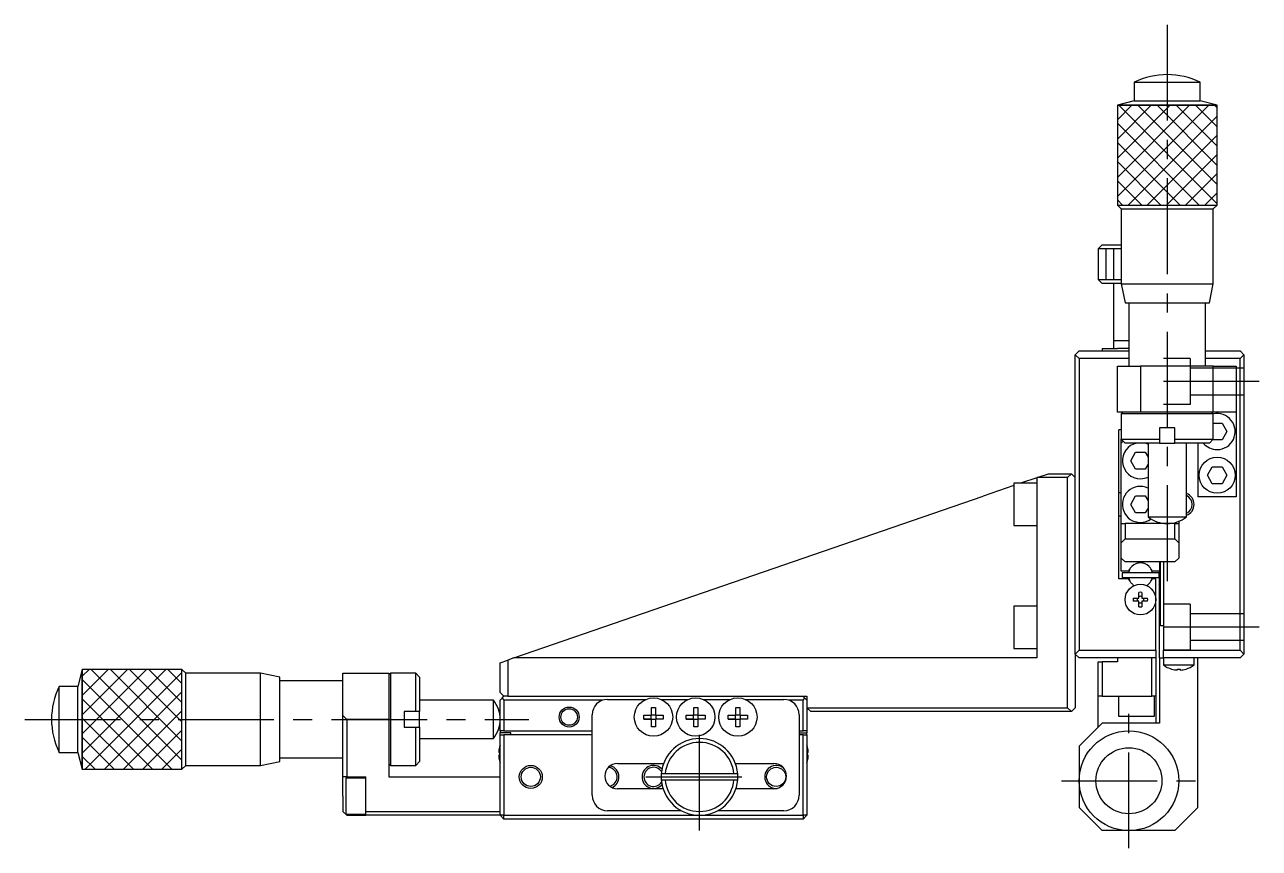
# Model space of a CAD drawing. Extents: x -314 to 359, y 3 to 518.
# Drawn here: x 61.6 to 222.6, y 225.4 to 332.7 of the extents above; entities that cross this region are included whole.
import ezdxf

# ---------------------------------------------------------------- set-up
doc = ezdxf.new("R2010")
doc.units = 0
doc.header["$LTSCALE"] = 10
doc.linetypes.add('CENTER', pattern=[2, 1.25, -0.25, 0.25, -0.25])
doc.linetypes.add('DASHED', pattern=[3.5, 2, -1.5])
doc.layers.get('0').update_dxf_attribs({"linetype": 'CONTINUOUS'})
doc.layers.add('CENTER', color=1, linetype='CENTER')

msp = doc.modelspace()

# ---------------------------------------------------------------- linework, layer by layer
at = {"color": 7, "linetype": 'CONTINUOUS'}
for p, q in [((206.307379, 325.180772), (214.907379, 325.180772)), ((206.307379, 325.180772), (206.307379, 322.770261)), ((214.907379, 322.770261), (214.907379, 325.180772)), ((206.307379, 322.770261), (204.10738, 322.180773)), ((204.10738, 322.180773), (217.107378, 322.180773)), ((204.10738, 322.180773), (204.10738, 309.180772)), ((206.307379, 322.770261), (214.907379, 322.770261)), ((217.107378, 322.180773), (214.907379, 322.770261)), ((217.107378, 309.180772), (217.107378, 322.180773)), ((204.10738, 309.180772), (217.107378, 309.180772)), ((204.10738, 309.180772), (204.607383, 308.68077)), ((216.607375, 308.68077), (217.107378, 309.180772)), ((204.607383, 308.68077), (216.607375, 308.68077)), ((204.607383, 308.68077), (204.607383, 298.930765)), ((216.607375, 298.930765), (216.607375, 308.68077)), ((202.107379, 303.980766), (201.607379, 303.480766)), ((204.607383, 303.480766), (201.607379, 303.480766)), ((201.607379, 303.480766), (201.607379, 299.480766)), ((202.107379, 303.980766), (204.607383, 303.980766)), ((201.607379, 299.480766), (204.607383, 299.480766)), ((201.607379, 299.480766), (202.107379, 298.980766)), ((204.607383, 298.980766), (202.107379, 298.980766)), ((203.607379, 298.980766), (203.607379, 291.480766)), ((204.607383, 298.930765), (216.607375, 298.930765)), ((204.607383, 298.930765), (205.107382, 296.430766)), ((216.107376, 296.430766), (216.607375, 298.930765)), ((205.107382, 296.430766), (216.107376, 296.430766)), ((205.607379, 296.430766), (205.607379, 288.180766)), ((215.607379, 288.180766), (215.607379, 296.430766)), ((205.607379, 291.480766), (203.607379, 291.480766)), ((205.607379, 291.480766), (203.607379, 291.480766)), ((203.607379, 291.480766), (203.607379, 290.480766)), ((198.607379, 289.680766), (199.107379, 290.180766)), ((199.107379, 290.180766), (205.607379, 290.180766)), ((202.107379, 290.480766), (202.107379, 290.180766)), ((202.107379, 290.480766), (204.107379, 290.480766)), ((205.607379, 290.480766), (204.107379, 290.480766)), ((215.607379, 290.180766), (220.107379, 290.180766)), ((220.107379, 290.180766), (220.607379, 289.680766)), ((198.607379, 250.680766), (198.607379, 289.680766)), ((199.107379, 289.180766), (198.607379, 289.680766)), ((199.107379, 289.180766), (199.107379, 251.180766)), ((205.607379, 289.180766), (199.107379, 289.180766)), ((220.107379, 289.180766), (215.607379, 289.180766)), ((220.607379, 289.680766), (220.107379, 289.180766)), ((220.107379, 251.180766), (220.107379, 289.180766)), ((220.607379, 289.680766), (220.607379, 250.680766)), ((204.107379, 282.180766), (204.107379, 288.180766)), ((204.107379, 288.180766), (207.107379, 288.180766)), ((207.107379, 288.180766), (207.107379, 282.180766)), ((216.607379, 288.180766), (207.107379, 288.180766)), ((216.607379, 282.180766), (216.607379, 288.180766)), ((216.607379, 288.180766), (219.607379, 288.180766)), ((219.607379, 288.180766), (219.607379, 282.180766)), ((207.107379, 282.180766), (204.107379, 282.180766)), ((204.807379, 282.180766), (204.607379, 281.980766)), ((216.607379, 281.980766), (204.607379, 281.980766)), ((204.607379, 281.980766), (204.607379, 278.680766)), ((216.607379, 282.180766), (207.107379, 282.180766)), ((216.607379, 281.980766), (216.407379, 282.180766)), ((219.607379, 282.180766), (216.607379, 282.180766)), ((216.607379, 278.680766), (216.607379, 281.980766)), ((219.607379, 282.180766), (219.607379, 271.180766)), ((211.607345, 280.180766), (209.607345, 280.180766)), ((209.607345, 280.180766), (209.607345, 278.680766)), ((211.607345, 278.680766), (211.607345, 280.180766)), ((216.607379, 280.780763), (217.742457, 280.780771)), ((217.742457, 280.780771), (218.377549, 279.680775)), ((204.607379, 279.880766), (204.307379, 279.880766)), ((204.307379, 260.480766), (204.307379, 279.880766)), ((204.607379, 278.180766), (204.607379, 278.680766)), ((204.607379, 278.680766), (209.607345, 278.680766)), ((204.607379, 278.680766), (205.107379, 278.180766)), ((209.607345, 278.680766), (209.607348, 278.180766)), ((211.607345, 278.680766), (216.607379, 278.680766)), ((211.607348, 278.180766), (211.607345, 278.680766)), ((216.107379, 278.180766), (216.607379, 278.680766)), ((217.742472, 278.580771), (216.507375, 278.580762)), ((218.377549, 279.680775), (217.742472, 278.580771)), ((204.857379, 278.430766), (204.607379, 278.180766)), ((204.607379, 267.680766), (204.607379, 278.180766)), ((209.607348, 278.180766), (205.107379, 278.180766)), ((205.837208, 275.880759), (206.472288, 276.980763)), ((206.472288, 276.980763), (207.742458, 276.98077)), ((207.742458, 276.98077), (208.107383, 276.34871)), ((208.107383, 278.180766), (208.107383, 268.558275)), ((209.607404, 278.180766), (211.607348, 278.180766)), ((216.107379, 278.180766), (211.607348, 278.180766)), ((213.107375, 268.558275), (213.107375, 278.180766)), ((214.607379, 278.180766), (214.607379, 271.180766)), ((206.4723, 274.780763), (205.837208, 275.880759)), ((208.107383, 275.412825), (207.74247, 274.78077)), ((193.655273, 273.680766), (195.107379, 274.180766)), ((195.107379, 274.180766), (198.107379, 274.180766)), ((198.107379, 274.180766), (197.607379, 273.680766)), ((198.607379, 273.680766), (198.107379, 274.180766)), ((207.74247, 274.78077), (206.4723, 274.780763)), ((215.837208, 273.980758), (216.472286, 275.080762)), ((216.472301, 272.880762), (215.837208, 273.980758)), ((216.472286, 275.080762), (217.742457, 275.080771)), ((217.742457, 275.080771), (218.377549, 273.980775)), ((218.377549, 273.980775), (217.742472, 272.880771)), ((190.607379, 272.631292), (186.607379, 271.253982)), ((190.607379, 272.930766), (190.607379, 270.180766)), ((193.607379, 272.930766), (190.607379, 272.930766)), ((193.607379, 273.664275), (191.477115, 272.930766)), ((193.655273, 273.680766), (193.607379, 273.664275)), ((193.607379, 273.664275), (193.607379, 250.180766)), ((197.607379, 273.680766), (193.655273, 273.680766)), ((197.607379, 243.680766), (197.607379, 273.680766)), ((217.742472, 272.880771), (216.472301, 272.880762)), ((125.406318, 250.180766), (186.607379, 271.253982)), ((204.607379, 271.680766), (204.307379, 271.680766)), ((205.837208, 270.180759), (206.472288, 271.280763)), ((206.472288, 271.280763), (207.742458, 271.28077)), ((207.742458, 271.28077), (208.107383, 270.64871)), ((219.607379, 271.180766), (214.607379, 271.180766)), ((190.607379, 270.180766), (190.607379, 267.430766)), ((206.4723, 269.080763), (205.837208, 270.180759)), ((207.74247, 269.08077), (206.4723, 269.080763)), ((208.107383, 269.712825), (207.74247, 269.08077)), ((190.607379, 267.430766), (193.607379, 267.430766)), ((204.307379, 268.680766), (204.607379, 268.680766)), ((204.607379, 265.180766), (204.607379, 267.680766)), ((204.607379, 267.680766), (205.107379, 267.680766)), ((205.107379, 267.680766), (205.107379, 265.680766)), ((211.607379, 267.680766), (205.107379, 267.680766)), ((208.107383, 268.558275), (213.107375, 268.558275)), ((211.607379, 265.680766), (211.607379, 267.680766)), ((211.607379, 267.680766), (212.107379, 267.680766)), ((212.107379, 267.972675), (212.107379, 267.680766)), ((212.107379, 267.680766), (212.107379, 265.180766)), ((205.107379, 265.680766), (204.607379, 265.180766)), ((205.107379, 265.680766), (211.607379, 265.680766)), ((212.107379, 265.180766), (211.607379, 265.680766)), ((204.607379, 263.180766), (204.607379, 265.180766)), ((212.107379, 265.180766), (212.107379, 263.180766)), ((204.607379, 261.480766), (204.607379, 263.180766)), ((204.607379, 263.180766), (205.107379, 262.680766)), ((211.607379, 262.680766), (205.107379, 262.680766)), ((209.607379, 262.680766), (209.607379, 261.480766)), ((209.707379, 254.380766), (209.707379, 262.680766)), ((210.107379, 262.680766), (210.107379, 251.180766)), ((211.607379, 262.680766), (212.107379, 263.180766)), ((205.562967, 261.480766), (204.607379, 261.480766)), ((204.707379, 261.280766), (204.707379, 260.680766)), ((209.507379, 261.280766), (204.707379, 261.280766)), ((205.562967, 261.480766), (205.732564, 261.774516)), ((208.482194, 261.774516), (208.651791, 261.480766)), ((208.532214, 261.680766), (208.536321, 261.680766)), ((209.607379, 261.480766), (208.651791, 261.480766)), ((209.507379, 261.280766), (209.507379, 260.680766)), ((209.607379, 250.180766), (209.607379, 261.480766)), ((205.562967, 260.480766), (204.307379, 260.480766)), ((204.707379, 260.680766), (209.507379, 260.680766)), ((205.732564, 260.187016), (205.562967, 260.480766)), ((208.651791, 260.480766), (208.482194, 260.187016)), ((209.107379, 260.480766), (208.651791, 260.480766)), ((209.107379, 257.780766), (209.107379, 260.480766)), ((206.17867, 257.980766), (206.907379, 257.980766)), ((206.907379, 257.980766), (206.907379, 258.709475)), ((207.307379, 258.709475), (207.307379, 257.980766)), ((207.307379, 257.980766), (208.036088, 257.980766)), ((209.107379, 251.180766), (209.107379, 257.780766)), ((190.607379, 256.930766), (190.607379, 254.180766)), ((193.607379, 256.930766), (190.607379, 256.930766)), ((206.907379, 257.580766), (206.17867, 257.580766)), ((206.907379, 256.852058), (206.907379, 257.580766)), ((207.307379, 257.580766), (207.307379, 256.852058)), ((208.036088, 257.580766), (207.307379, 257.580766)), ((210.107379, 254.380766), (209.707379, 254.380766)), ((190.607379, 254.180766), (190.607379, 251.430766)), ((190.607379, 251.430766), (193.607379, 251.430766)), ((198.607379, 250.680766), (199.107379, 251.180766)), ((199.107379, 251.180766), (209.107379, 251.180766)), ((209.107379, 251.180766), (209.107379, 250.180766)), ((210.107379, 251.180766), (220.107379, 251.180766)), ((210.107379, 250.180766), (210.107379, 251.180766)), ((220.107379, 251.180766), (220.607379, 250.680766)), ((123.607379, 249.561342), (124.607379, 249.90567)), ((123.607379, 245.680766), (123.607379, 249.561342)), ((125.406318, 250.180766), (124.607379, 249.90567)), ((124.607379, 249.90567), (124.607379, 245.180766)), ((126.107384, 250.180766), (125.406318, 250.180766)), ((126.357379, 250.180766), (126.107384, 250.180766)), ((128.857379, 250.180766), (126.357379, 250.180766)), ((129.107374, 250.180766), (128.857379, 250.180766)), ((158.107384, 250.180766), (129.107374, 250.180766)), ((158.357379, 250.180766), (158.107384, 250.180766)), ((160.857379, 250.180766), (158.357379, 250.180766)), ((161.107374, 250.180766), (160.857379, 250.180766)), ((193.607379, 250.180766), (161.107374, 250.180766)), ((198.607379, 250.680766), (198.607379, 243.680766)), ((199.107379, 250.180766), (198.607379, 250.680766)), ((209.107379, 250.180766), (199.107379, 250.180766)), ((201.607379, 245.180766), (201.607379, 249.680766)), ((201.607379, 249.680766), (202.107379, 249.680766)), ((202.107379, 249.680766), (202.107379, 245.180766)), ((204.107379, 249.680766), (202.107379, 249.680766)), ((204.107379, 250.180766), (204.107379, 249.680766)), ((208.607379, 245.180766), (208.607379, 250.180766)), ((209.107379, 250.180766), (209.107379, 245.180766)), ((209.607379, 250.180766), (210.107379, 250.180766)), ((209.607379, 250.180766), (209.607379, 241.680766)), ((220.107379, 250.180766), (210.107379, 250.180766)), ((210.107379, 250.180766), (210.107379, 249.282767)), ((214.107379, 249.282767), (214.107379, 250.180766)), ((214.607379, 230.680766), (214.607379, 250.180766)), ((220.607379, 250.680766), (220.107379, 250.180766)), ((69.107372, 248.680765), (68.517884, 246.480766)), ((69.107372, 235.680767), (69.107372, 248.680765)), ((82.107373, 248.680765), (69.107372, 248.680765)), ((82.107373, 235.680767), (82.107373, 248.680765)), ((82.607375, 248.180762), (82.107373, 248.680765)), ((82.607375, 236.18077), (82.607375, 248.180762)), ((92.35738, 248.180762), (82.607375, 248.180762)), ((92.35738, 236.18077), (92.35738, 248.180762)), ((94.857379, 247.680763), (92.35738, 248.180762)), ((103.107379, 248.180766), (109.107379, 248.180766)), ((103.107379, 242.680766), (103.107379, 248.180766)), ((109.107379, 248.180766), (109.107379, 242.180764)), ((109.307379, 248.180766), (109.107379, 247.980766)), ((109.307379, 248.180766), (109.307379, 236.180766)), ((112.607379, 248.180766), (109.307379, 248.180766)), ((112.607379, 243.180766), (112.607379, 248.180766)), ((113.107379, 247.680766), (112.607379, 248.180766)), ((210.107379, 249.282767), (214.107379, 249.282767)), ((211.157379, 248.725034), (211.17867, 248.725034)), ((211.907379, 248.725034), (212.307379, 248.725034)), ((211.907379, 248.593291), (211.907379, 248.725034)), ((212.307379, 248.725034), (212.307379, 248.593291)), ((213.036088, 248.725034), (213.057379, 248.725034)), ((66.107373, 237.880766), (66.107373, 246.480766)), ((68.517884, 246.480766), (66.107373, 246.480766)), ((68.517884, 237.880766), (68.517884, 246.480766)), ((94.857379, 236.680769), (94.857379, 247.680763)), ((103.107379, 247.180766), (94.857379, 247.180766)), ((113.107379, 247.680766), (113.107379, 243.180766)), ((123.607379, 245.680766), (124.107379, 245.180766)), ((123.607379, 244.680766), (123.857379, 244.930766)), ((123.857379, 244.930766), (124.107379, 245.180766)), ((123.857379, 244.930766), (124.107379, 244.680766)), ((124.607379, 245.180766), (124.107379, 245.180766)), ((124.607379, 245.180766), (126.357379, 245.180766)), ((126.357379, 245.180766), (128.857379, 245.180766)), ((128.857379, 245.180766), (158.357379, 245.180766)), ((137.607379, 244.780766), (142.627583, 244.780766)), ((144.587175, 244.780766), (148.127583, 244.780766)), ((150.087175, 244.780766), (153.627583, 244.780766)), ((155.587175, 244.780766), (160.607379, 244.780766)), ((158.357379, 245.180766), (160.857379, 245.180766)), ((160.857379, 245.180766), (163.607379, 245.180766)), ((163.357379, 244.930766), (163.107379, 245.180766)), ((163.107379, 244.680766), (163.357379, 244.930766)), ((163.357379, 244.930766), (163.607379, 244.680766)), ((163.607379, 245.180766), (163.607379, 243.680766)), ((202.107379, 245.180766), (201.607379, 245.180766)), ((201.607379, 241.180766), (201.607379, 245.180766)), ((202.107379, 245.180766), (208.607379, 245.180766)), ((204.257379, 245.180766), (204.257379, 242.580766)), ((209.107379, 245.180766), (208.607379, 245.180766)), ((208.957379, 242.580766), (208.957379, 245.180766)), ((209.107379, 245.180766), (209.107379, 241.680766)), ((112.607379, 243.180766), (111.107379, 243.180766)), ((111.107379, 243.180766), (111.107379, 241.180766)), ((113.107379, 243.180766), (112.607379, 243.180766)), ((122.72987, 244.680762), (113.107379, 244.680762)), ((113.107379, 241.180766), (113.107379, 243.180838)), ((122.72987, 239.68077), (122.72987, 244.680762)), ((123.607379, 240.680766), (123.607379, 244.680766)), ((124.107379, 244.680766), (124.107379, 240.680766)), ((136.982879, 244.680766), (124.107379, 244.680766)), ((143.347379, 243.739356), (143.867379, 243.739356)), ((143.347379, 242.740766), (143.347379, 243.739356)), ((143.867379, 243.739356), (143.867379, 242.740766)), ((148.847379, 243.739356), (149.367379, 243.739356)), ((148.847379, 242.740766), (148.847379, 243.739356)), ((149.367379, 243.739356), (149.367379, 242.740766)), ((154.347379, 243.739356), (154.867379, 243.739356)), ((154.347379, 242.740766), (154.347379, 243.739356)), ((154.867379, 243.739356), (154.867379, 242.740766)), ((163.107379, 244.680766), (161.231879, 244.680766)), ((163.107379, 240.680766), (163.107379, 244.680766)), ((163.607379, 243.680766), (163.607379, 240.680766)), ((163.607379, 243.680766), (197.607379, 243.680766)), ((164.107379, 243.180766), (163.607379, 243.680766)), ((198.107379, 243.180766), (164.107379, 243.180766)), ((197.607379, 243.680766), (198.107379, 243.180766)), ((198.107379, 243.180766), (198.607379, 243.680766)), ((103.107379, 242.680766), (103.607379, 242.180766)), ((103.107379, 234.680766), (103.107379, 242.680766)), ((103.607379, 242.180766), (103.607379, 234.680766)), ((109.107379, 242.180764), (103.607379, 242.180766)), ((109.107379, 242.180764), (109.107379, 234.680766)), ((135.607379, 232.280766), (135.607379, 242.780766)), ((142.348789, 242.220766), (142.348789, 242.740766)), ((142.348789, 242.740766), (143.347379, 242.740766)), ((143.347379, 242.220766), (142.348789, 242.220766)), ((142.348789, 242.220766), (143.306004, 242.220766)), ((143.306004, 242.220766), (143.306004, 242.740766)), ((143.347379, 242.220766), (143.306004, 242.220766)), ((143.347379, 242.782141), (143.867379, 242.782141)), ((143.347379, 241.222177), (143.347379, 242.220766)), ((143.867379, 242.179391), (143.347379, 242.179391)), ((143.867379, 242.740766), (144.865968, 242.740766)), ((143.867379, 242.220766), (143.867379, 241.222177)), ((144.865968, 242.220766), (143.867379, 242.220766)), ((143.908754, 242.220766), (143.867379, 242.220766)), ((143.908754, 242.740766), (143.908754, 242.220766)), ((144.865968, 242.220766), (143.908754, 242.220766)), ((144.865968, 242.740766), (144.865968, 242.220766)), ((147.848789, 242.220766), (147.848789, 242.740766)), ((147.848789, 242.740766), (148.847379, 242.740766)), ((148.847379, 242.220766), (147.848789, 242.220766)), ((147.848789, 242.220766), (148.806004, 242.220766)), ((148.806004, 242.220766), (148.806004, 242.740766)), ((148.847379, 242.220766), (148.806004, 242.220766)), ((148.847379, 242.782141), (149.367379, 242.782141)), ((148.847379, 241.222177), (148.847379, 242.220766)), ((149.367379, 242.179391), (148.847379, 242.179391)), ((149.367379, 242.740766), (150.365968, 242.740766)), ((149.367379, 242.220766), (149.367379, 241.222177)), ((150.365968, 242.220766), (149.367379, 242.220766)), ((149.408754, 242.220766), (149.367379, 242.220766)), ((149.408754, 242.740766), (149.408754, 242.220766)), ((150.365968, 242.220766), (149.408754, 242.220766)), ((150.365968, 242.740766), (150.365968, 242.220766)), ((153.348789, 242.220766), (153.348789, 242.740766)), ((153.348789, 242.740766), (154.347379, 242.740766)), ((154.347379, 242.220766), (153.348789, 242.220766)), ((153.348789, 242.220766), (154.306004, 242.220766)), ((154.306004, 242.220766), (154.306004, 242.740766)), ((154.347379, 242.220766), (154.306004, 242.220766)), ((154.347379, 242.782141), (154.867379, 242.782141)), ((154.347379, 241.222177), (154.347379, 242.220766)), ((154.867379, 242.179391), (154.347379, 242.179391)), ((154.867379, 242.740766), (155.865968, 242.740766)), ((154.867379, 242.220766), (154.867379, 241.222177)), ((155.865968, 242.220766), (154.867379, 242.220766)), ((154.908754, 242.220766), (154.867379, 242.220766)), ((154.908754, 242.740766), (154.908754, 242.220766)), ((155.865968, 242.220766), (154.908754, 242.220766)), ((155.865968, 242.740766), (155.865968, 242.220766)), ((162.607379, 242.780766), (162.607379, 232.280766)), ((202.107379, 241.680766), (199.107379, 238.680766)), ((209.607379, 241.680766), (202.107379, 241.680766)), ((204.257379, 242.580766), (208.957379, 242.580766)), ((111.107379, 241.180766), (112.607379, 241.180766)), ((112.607379, 236.180766), (112.607379, 241.180766)), ((112.607379, 241.180766), (113.107379, 241.180766)), ((113.107379, 241.180766), (113.107379, 236.680766)), ((124.107379, 240.680766), (123.607379, 240.680766)), ((123.607379, 240.680766), (123.607379, 240.430766)), ((125.007379, 240.430766), (123.607379, 240.430766)), ((123.607379, 240.180766), (123.607379, 240.430766)), ((123.607379, 229.680766), (123.607379, 240.180766)), ((123.607379, 240.180766), (124.107379, 240.180766)), ((124.107379, 240.680766), (135.607379, 240.680766)), ((124.107379, 240.180766), (124.107379, 229.680766)), ((135.607379, 240.180766), (124.107379, 240.180766)), ((125.007379, 240.180766), (125.007379, 240.430766)), ((143.867379, 241.222177), (143.347379, 241.222177)), ((149.367379, 241.222177), (148.847379, 241.222177)), ((154.867379, 241.222177), (154.347379, 241.222177)), ((162.607379, 240.680766), (163.107379, 240.680766)), ((162.607379, 240.430766), (163.607379, 240.430766)), ((163.107379, 240.180766), (162.607379, 240.180766)), ((163.607379, 240.680766), (163.107379, 240.680766)), ((163.107379, 229.680766), (163.107379, 240.180766)), ((163.107379, 240.180766), (163.607379, 240.180766)), ((163.607379, 240.680766), (163.607379, 240.430766)), ((163.607379, 240.180766), (163.607379, 240.430766)), ((163.607379, 240.180766), (163.607379, 229.680766)), ((113.107379, 239.68077), (122.72987, 239.68077)), ((123.533235, 238.569382), (123.537857, 238.567128)), ((163.676901, 238.567128), (163.681523, 238.569382)), ((199.107379, 238.680766), (199.107379, 234.180766)), ((66.107373, 237.880766), (68.517884, 237.880766)), ((68.517884, 237.880766), (69.107372, 235.680767)), ((92.35738, 236.18077), (94.857379, 236.680769)), ((94.857379, 237.180766), (103.107379, 237.180766)), ((112.607379, 236.180766), (113.107379, 236.680766)), ((123.41752, 237.860766), (123.537857, 237.860766)), ((123.537857, 237.500766), (123.41752, 237.500766)), ((123.537857, 236.794405), (123.533235, 236.79215)), ((123.537857, 237.860766), (123.537857, 237.500766)), ((163.676901, 237.860766), (163.797238, 237.860766)), ((163.676901, 237.500766), (163.676901, 237.860766)), ((163.797238, 237.500766), (163.676901, 237.500766)), ((163.681523, 236.79215), (163.676901, 236.794405)), ((69.107372, 235.680767), (82.107373, 235.680767)), ((82.107373, 235.680767), (82.607375, 236.18077)), ((82.607375, 236.18077), (92.35738, 236.18077)), ((109.107379, 236.380766), (109.307379, 236.180766)), ((109.307379, 236.180766), (112.607379, 236.180766)), ((138.907379, 236.430766), (144.92363, 236.430766)), ((145.125192, 235.080766), (144.623405, 235.080766)), ((154.089566, 235.080766), (145.125192, 235.080766)), ((154.591353, 235.080766), (154.089566, 235.080766)), ((154.291127, 236.430766), (159.307379, 236.430766)), ((103.607379, 234.680766), (103.107379, 234.680766)), ((103.107379, 232.180766), (103.107379, 234.680766)), ((103.507379, 234.530766), (103.507379, 232.180766)), ((106.107379, 234.530766), (103.507379, 234.530766)), ((103.607379, 234.680766), (106.107379, 234.680766)), ((106.107379, 230.180766), (106.107379, 234.680766)), ((109.107379, 234.680766), (123.607379, 234.680766)), ((144.623405, 234.280766), (145.125192, 234.280766)), ((145.125192, 234.280766), (154.089566, 234.280766)), ((154.089566, 234.280766), (154.591353, 234.280766)), ((199.107379, 234.180766), (199.107379, 230.680766)), ((103.107379, 232.180766), (103.107379, 230.180766)), ((103.507379, 232.180766), (103.507379, 229.830766)), ((144.853696, 233.130766), (138.907379, 233.130766)), ((159.307379, 233.130766), (154.361062, 233.130766)), ((147.23251, 230.280766), (137.607379, 230.280766)), ((160.607379, 230.280766), (151.982247, 230.280766)), ((199.107379, 230.680766), (202.107379, 227.680766)), ((211.607379, 227.680766), (214.607379, 230.680766)), ((103.107379, 230.180766), (103.607379, 229.680766)), ((103.507379, 229.830766), (106.107379, 229.830766)), ((103.607379, 229.680766), (106.107379, 229.680766)), ((106.107379, 230.180766), (123.607379, 230.180766)), ((106.107379, 229.680766), (106.107379, 230.180766)), ((123.607379, 229.680766), (106.107379, 229.680766)), ((124.107379, 229.680766), (123.607379, 229.680766)), ((124.107379, 229.180766), (123.607379, 229.680766)), ((124.107379, 229.680766), (149.607379, 229.680766)), ((124.107379, 229.180766), (124.107379, 229.680766)), ((163.107379, 229.180766), (124.107379, 229.180766)), ((149.607379, 229.680766), (163.107379, 229.680766)), ((163.107379, 229.680766), (163.107379, 229.180766)), ((163.607379, 229.680766), (163.107379, 229.180766)), ((163.607379, 229.680766), (163.107379, 229.680766)), ((205.607379, 227.680766), (202.107379, 227.680766)), ((211.607379, 227.680766), (205.607379, 227.680766))]:
    msp.add_line(p, q, dxfattribs=at)
at = {"color": 3, "linetype": 'CONTINUOUS'}
for p, q in [((204.10738, 320.283985), (206.004168, 322.180773)), ((204.10738, 317.783985), (208.504168, 322.180773)), ((204.10738, 315.283985), (211.004168, 322.180773)), ((204.10738, 312.783985), (213.504168, 322.180773)), ((204.10738, 310.283985), (216.004168, 322.180773)), ((204.281081, 322.180773), (217.107378, 309.354477)), ((206.781081, 322.180773), (217.107378, 311.854477)), ((209.281081, 322.180773), (217.107378, 314.354477)), ((211.781081, 322.180773), (217.107378, 316.854477)), ((214.281081, 322.180773), (217.107378, 319.354477)), ((216.781081, 322.180773), (217.107378, 321.854477)), ((205.504167, 309.180772), (217.107378, 320.783983)), ((204.10738, 319.854475), (214.781082, 309.180772)), ((204.10738, 317.354475), (212.281082, 309.180772)), ((208.004167, 309.180772), (217.107378, 318.283983)), ((210.504167, 309.180772), (217.107378, 315.783983)), ((204.10738, 314.854475), (209.781082, 309.180772)), ((204.10738, 312.354475), (207.281082, 309.180772)), ((213.004167, 309.180772), (217.107378, 313.283983)), ((215.504167, 309.180772), (217.107378, 310.783983)), ((204.10738, 309.854475), (204.781082, 309.180772)), ((202.607379, 303.480766), (202.607379, 299.480766)), ((203.607379, 303.480766), (203.607379, 299.480766)), ((69.107372, 247.783977), (70.00416, 248.680765)), ((69.107372, 245.283977), (72.50416, 248.680765)), ((69.107372, 242.783977), (75.00416, 248.680765)), ((69.107372, 240.283977), (77.50416, 248.680765)), ((69.107372, 237.783977), (80.00416, 248.680765)), ((69.504162, 235.680767), (82.107373, 248.283978)), ((70.281089, 248.680765), (82.107373, 236.854482)), ((72.781089, 248.680765), (82.107373, 239.354482)), ((75.281089, 248.680765), (82.107373, 241.854482)), ((77.781089, 248.680765), (82.107373, 244.354482)), ((80.281089, 248.680765), (82.107373, 246.854482)), ((69.107372, 247.354483), (80.781087, 235.680767)), ((69.107372, 244.854483), (78.281087, 235.680767)), ((72.004162, 235.680767), (82.107373, 245.783978)), ((74.504162, 235.680767), (82.107373, 243.283978)), ((69.107372, 242.354483), (75.781087, 235.680767)), ((77.004162, 235.680767), (82.107373, 240.783978)), ((69.107372, 239.854483), (73.281087, 235.680767)), ((79.504162, 235.680767), (82.107373, 238.283978)), ((69.107372, 237.354483), (70.781087, 235.680767)), ((82.004162, 235.680767), (82.107373, 235.783978))]:
    msp.add_line(p, q, dxfattribs=at)
at = {"color": 3, "linetype": 'DASHED'}
for p, q in [((217.107378, 322.180773), (204.10738, 322.180773)), ((204.10738, 322.180773), (204.10738, 309.180772)), ((217.107378, 309.180772), (217.107378, 322.180773)), ((204.10738, 309.180772), (217.107378, 309.180772)), ((213.607379, 289.180766), (210.107379, 289.180766)), ((213.607379, 289.180766), (213.607379, 283.180766)), ((220.607379, 287.930766), (213.607379, 287.930766)), ((220.607379, 284.430766), (213.607379, 284.430766)), ((213.607379, 283.180766), (210.107379, 283.180766)), ((213.607379, 257.180766), (210.107379, 257.180766)), ((213.607379, 257.180766), (213.607379, 251.180766)), ((220.607379, 255.930766), (213.607379, 255.930766)), ((213.607379, 251.180766), (210.107379, 251.180766)), ((220.607379, 252.430766), (213.607379, 252.430766)), ((82.107373, 248.680765), (69.107372, 248.680765)), ((69.107372, 248.680765), (69.107372, 235.680767)), ((82.107373, 235.680767), (82.107373, 248.680765)), ((69.107372, 235.680767), (82.107373, 235.680767))]:
    msp.add_line(p, q, dxfattribs=at)
at = {"color": 7, "linetype": 'CONTINUOUS'}
for centre, radius in [((217.107379, 273.980766), 2.35), ((207.107379, 257.780766), 2), ((143.607379, 242.480766), 2.5), ((149.107379, 242.480766), 2.5), ((154.607379, 242.480766), 2.5), ((132.607379, 242.480766), 1.075), ((205.607379, 234.180766), 6.499999), ((205.607379, 234.180766), 4.3), ((127.607379, 234.680766), 1.25), ((159.607379, 234.680766), 1.25)]:
    msp.add_circle(centre, radius, dxfattribs=at)
at = {"color": 3, "linetype": 'CONTINUOUS'}
for centre, radius in [((132.607379, 242.480766), 1.3), ((127.607379, 234.680766), 1.5)]:
    msp.add_circle(centre, radius, dxfattribs=at)
at = {"color": 7, "linetype": 'CONTINUOUS'}
for centre, radius, start, end in [((210.607379, 316.435772), 9.745001, 63.81621, 116.183793), ((217.107379, 279.680766), 2.35, 270.000394, 102.284494), ((207.107379, 275.880766), 2.35, 101.840275, 270.000317), ((207.107379, 275.880766), 2.35, 64.815556, 78.159725), ((217.107379, 279.680766), 2.35, 219.665013, 270.000394), ((207.107379, 275.880766), 2.35, 270.000317, 295.184444), ((207.107379, 270.180766), 2.35, 64.815556, 270.000317), ((212.607379, 270.180766), 1.25, 293.577978, 66.422022), ((207.107379, 270.180766), 2.35, 270.000317, 306.187409), ((210.607379, 271.680771), 3.999997, 231.317808, 269.46838), ((210.607379, 271.680771), 3.999997, 269.46838, 308.682186), ((207.107379, 260.980765), 1.5875, 44.999751, 135.000249), ((207.222284, 260.865861), 1.75, 93.764744, 135), ((206.992474, 260.865861), 1.75, 45, 86.235256), ((207.107379, 260.980765), 1.5875, 149.999969, 169.10691), ((207.107379, 260.980766), 1.5875, 135, 150), ((207.107379, 260.980766), 1.5875, 30, 45), ((207.107379, 260.980765), 1.5875, 10.89309, 30), ((207.107379, 260.980765), 1.5875, 190.893016, 210), ((207.107379, 260.980766), 1.5875, 210, 225), ((207.222284, 261.095671), 1.75, 225, 238.118467), ((207.107379, 260.980765), 1.5875, 225.000249, 239.566737), ((207.107379, 260.980765), 1.5875, 300.433263, 314.999751), ((206.992474, 261.095671), 1.75, 301.881533, 315), ((207.107379, 260.980766), 1.5875, 315, 330), ((207.107379, 260.980765), 1.5875, 330, 349.106984), ((207.107379, 257.780766), 0.95, 167.846803, 192.153197), ((207.107379, 257.780766), 0.435085, 152.633517, 207.366483), ((207.107379, 257.780766), 0.95, 77.846803, 102.153197), ((207.107379, 257.780766), 0.435085, 62.633517, 117.366483), ((207.107379, 257.780766), 0.435085, 332.633517, 27.366483), ((207.107379, 257.780766), 0.95, 347.846803, 12.153197), ((207.107379, 257.780766), 0.435085, 242.633517, 297.366483), ((207.107379, 257.780766), 0.95, 257.846803, 282.153197), ((212.107379, 251.780766), 3.2, 231.317813, 252.729995), ((212.107379, 251.780766), 3.193744, 253.094742, 266.40965), ((212.107379, 251.780766), 3.193744, 273.59035, 286.905258), ((212.107379, 251.780766), 3.2, 287.270005, 308.682187), ((74.852373, 242.180766), 9.745001, 153.816209, 206.183791), ((137.607379, 242.780766), 2, 90, 180), ((160.607379, 242.780766), 2, 0, 90), ((119.607374, 242.180766), 3.999997, 0, 38.682189), ((119.607374, 242.180766), 3.999997, 321.317811, 0), ((126.607379, 237.680766), 3.194933, 163.893288, 176.770291), ((126.607379, 237.680766), 3.2, 159.635865, 163.877467), ((149.607379, 234.680766), 5, 4.588566, 175.411434), ((149.607379, 234.680766), 4.5, 5.099689, 174.900311), ((160.607379, 237.680766), 3.2, 16.122533, 20.364135), ((160.607379, 237.680766), 3.194933, 3.229709, 16.106712), ((126.607379, 237.680766), 3.194933, 183.229709, 196.106712), ((126.607379, 237.680766), 3.2, 196.122533, 200.364135), ((160.607379, 237.680766), 3.2, 339.635865, 343.877467), ((160.607379, 237.680766), 3.194933, 343.893288, 356.770291), ((138.907379, 234.780766), 1.65, 90, 270), ((137.607379, 234.680766), 1.25, 283.934541, 84.86287), ((143.607379, 234.680766), 1.25, 33.12294, 180), ((149.607379, 234.680766), 5, 175.411434, 184.588566), ((149.607379, 234.680766), 5, 355.411434, 4.588566), ((159.307379, 234.780766), 1.65, 270, 90), ((143.607379, 234.680766), 1.25, 180, 326.87706), ((149.607379, 234.680766), 5, 184.588566, 355.411434), ((149.607379, 234.680766), 4.5, 185.099689, 354.900311), ((137.607379, 232.280766), 2, 180, 270), ((160.607379, 232.280766), 2, 270, 0)]:
    msp.add_arc(centre, radius, start, end, dxfattribs=at)
at = {"color": 3, "linetype": 'CONTINUOUS'}
for centre, start, end in [((212.607379, 270.180766), 0, 70.528941), ((212.607379, 270.180766), 289.471059, 0), ((137.607379, 234.680766), 0, 76.109323), ((143.607379, 234.680766), 41.810315, 317.401187), ((159.607379, 234.680766), 48.445593, 274.684509), ((137.607379, 234.680766), 292.688088, 0)]:
    msp.add_arc(centre, 1.5, start, end, dxfattribs=at)
at = {"layer": 'CENTER', "color": 1, "linetype": 'CENTER'}
for p, q in [((210.607379, 332.68077), (210.607379, 259.18077)), ((222.607379, 286.180766), (208.107379, 286.180766)), ((222.607379, 254.180766), (208.107379, 254.180766)), ((61.607375, 242.180766), (127.357375, 242.180766)), ((149.607379, 227.680766), (149.607379, 241.680766)), ((205.607379, 225.380768), (205.607379, 242.980765)), ((142.607379, 234.680766), (156.607379, 234.680766)), ((196.80738, 234.180766), (214.407378, 234.180766))]:
    msp.add_line(p, q, dxfattribs=at)

doc.saveas('drawing.dxf')
